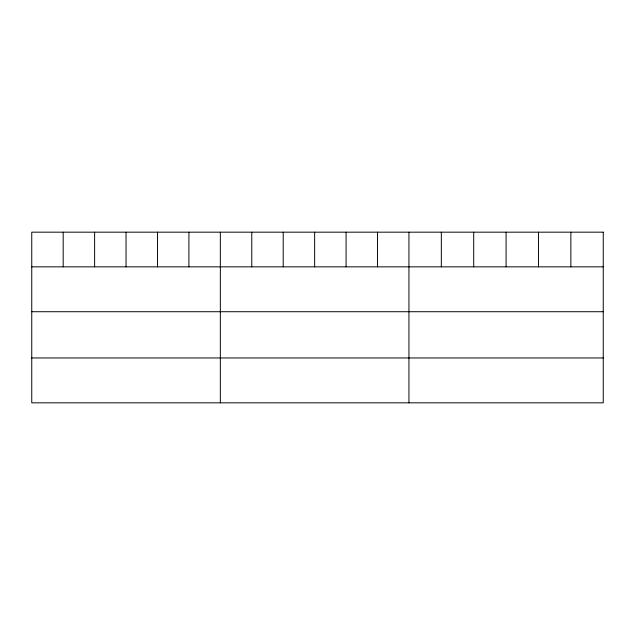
<?xml version="1.0" encoding="UTF-8"?>
<svg xmlns="http://www.w3.org/2000/svg" width="635" height="635" viewBox="0 0 635 635"><rect width="100%" height="100%" fill="white"/><g stroke="black" fill="none" stroke-linecap="round" stroke-linejoin="round"><path stroke-width="0.95" d="M31.75 266.851L603.25 266.851M31.75 311.721L603.25 311.721M31.75 357.957L603.25 357.957M570.865 232.172L570.865 266.851M538.48 232.172L538.48 266.851M506.095 232.172L506.095 266.851M473.71 232.172L473.71 266.851M441.325 232.172L441.325 266.851M408.94 232.172L408.94 402.828M377.507 232.172L377.507 266.851M346.075 232.172L346.075 266.851M314.642 232.172L314.642 266.851M283.21 232.172L283.21 266.851M251.777 232.172L251.777 266.851M220.345 232.172L220.345 402.828M188.912 232.172L188.912 266.851M157.48 232.172L157.48 266.851M126.047 232.172L126.047 266.851M94.615 232.172L94.615 266.851M63.182 232.172L63.182 266.851M603.25 232.172L31.75 232.172L31.75 402.828L603.25 402.828L603.25 232.172"/></g></svg>
